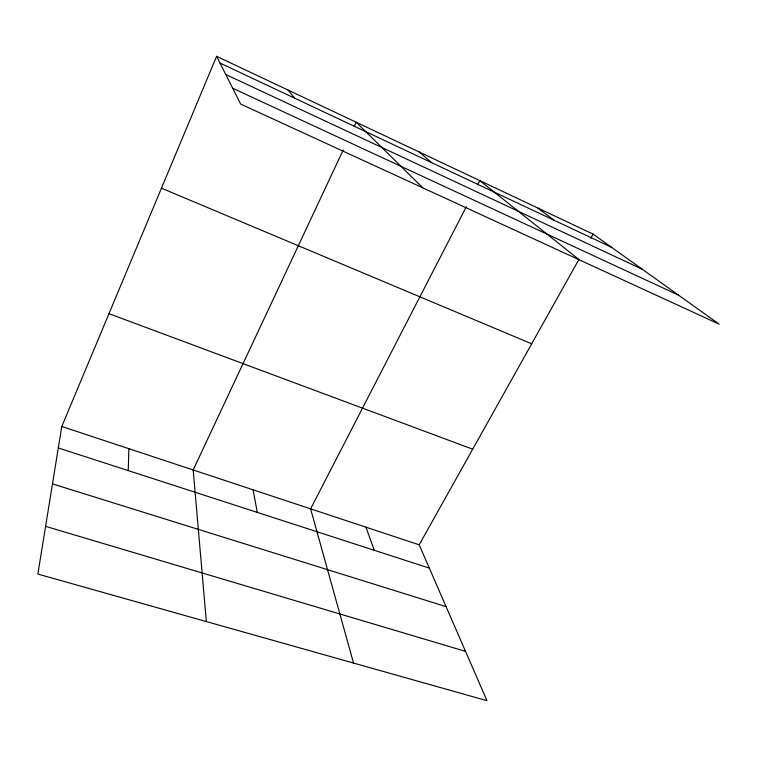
<?xml version="1.0" encoding="UTF-8"?>
<svg xmlns="http://www.w3.org/2000/svg" width="757" height="757" viewBox="0 0 757 757"><rect width="100%" height="100%" fill="white"/><g stroke="black" fill="none" stroke-linecap="round" stroke-linejoin="round"><path stroke-width="1.14" d="M128.236 470.599L128.889 448.693M61.79 426.475L37.85 574.061L486.969 700.679L419.189 544.803L61.79 426.475L216.606 56.321L593.081 234.112L719.15 324.157L240.66 104.059L216.606 56.321M343.252 149.933L193.177 469.974L206.339 621.563M354.229 126.514L356.225 122.255L422.766 187.831M466.303 206.784L310.597 508.855L353.547 663.066M477.639 184.803L479.796 180.611L579.304 259.84M419.189 544.803L578.736 259.746M590.782 238.218L593.081 234.112M45.59 526.342L465.527 651.37M52.479 483.884L446.072 606.641M58.308 447.955L429.333 568.119M108.97 313.663L472.699 449.194M161.449 188.19L531.688 343.81M232.683 88.238L678.527 295.145M225.756 74.479L642.277 269.255M219.994 63.049L611.505 247.274M537.64 207.929L554.143 220.287M419.387 152.081L431.452 162.556M288.086 90.074L294.691 98.202M365.934 527.175L374.261 550.292M253.056 489.798L257.304 512.404"/></g></svg>
